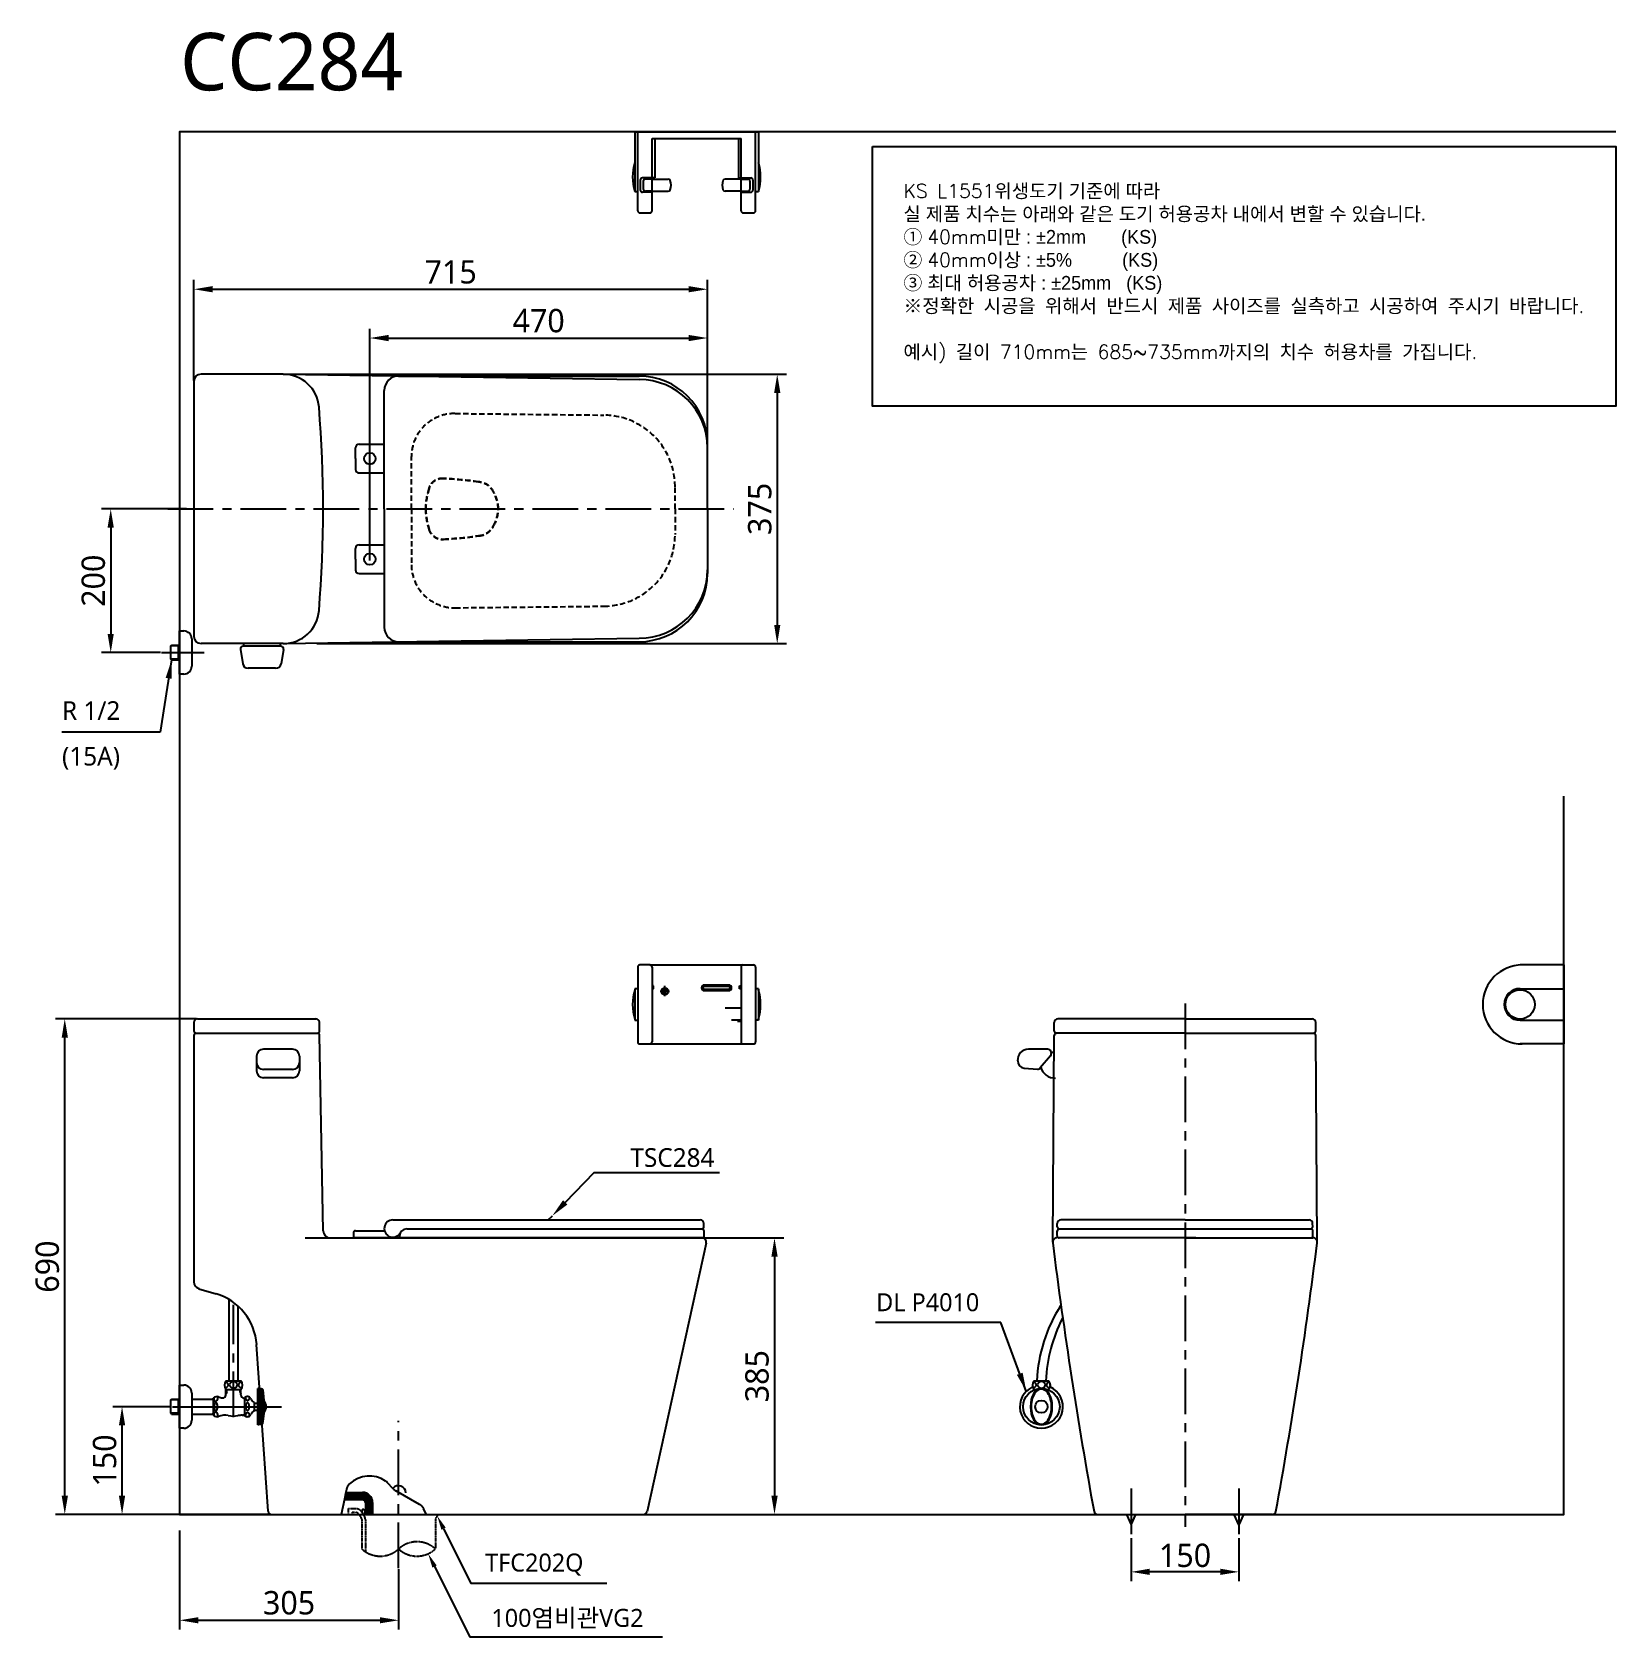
# Model space of a CAD drawing. Header units: millimetres. Extents: x -446 to 1759, y 183 to 2418.
import ezdxf

# ---------------------------------------------------------------- set-up
doc = ezdxf.new("R2010")
doc.units = ezdxf.units.MM
doc.linetypes.add('CENTER', pattern=[50.8, 31.75, -6.35, 6.35, -6.35])
doc.linetypes.add('HIDDEN', pattern=[0.375, 0.25, -0.125])
for name, color, linetype in [('1', 1, 'Continuous'), ('2', 2, 'Continuous'), ('3', 3, 'Continuous'), ('4', 4, 'Continuous'), ('6', 6, 'Continuous'), ('CENTER', 2, 'CENTER'), ('FAUCET', 4, 'Continuous')]:
    doc.layers.add(name, color=color, linetype=linetype)
doc.styles.add('GHS', font='romans', dxfattribs={"bigfont": 'ghs'})
doc.styles.add('ROMANS', font='romans', dxfattribs={"height": 10.144927})
doc.styles.get("Standard").update_dxf_attribs({"font": 'NanumGothic.ttf'})
doc.dimstyles.new('ISO-25', dxfattribs={"dimtxt": 20, "dimasz": 20, "dimexe": 3, "dimexo": 1, "dimgap": 5, "dimtad": 1, "dimtoh": 1, "dimdec": 0, "dimtxsty": 'Standard', "dimcen": 0, "dimclrd": 3, "dimclre": 3, "dimclrt": 2, "dimadec": 0, "dimazin": 0, "dimtfac": 1, "dimtdec": 0, "dimtmove": 0, "dimatfit": 3, "dimfxl": 0, "dimarcsym": 0})

# ---------------------------------------------------------------- blocks, each defined once
blk = doc.blocks.new('*D30')
at = {"layer": '3', "color": 3, "lineweight": -2}
for p, q in [((-240.6, 331.6), (-240.6, 193.4)), ((64.4, 277.7), (64.4, 193.4)), ((-214.6, 206.4), (38.4, 206.4))]:
    blk.add_line(p, q, dxfattribs=at)
at = {"layer": '3', "color": 3}
for points in [[(-214.6, 210.7), (-214.6, 202.1), (-240.6, 206.4)], [(38.4, 210.7), (38.4, 202.1), (64.4, 206.4)]]:
    blk.add_solid(points, dxfattribs=at)
at = {"layer": 'Defpoints', "color": 0}
for p in [(-240.6, 332.9), (64.4, 279), (64.4, 206.4)]:
    blk.add_point(p, dxfattribs=at)
at = {"layer": '3', "color": 2, "insert": (-88.1, 230.6), "char_height": 32.5, "attachment_point": 5}
blk.add_mtext('305', dxfattribs=at)
blk = doc.blocks.new('*D31')
at = {"layer": '1', "color": 3, "lineweight": -2}
for p, q in [((-251.6, 503.8), (-333.6, 503.8)), ((-320.6, 379.8), (-320.6, 477.8)), ((-241.9, 353.8), (-333.6, 353.8))]:
    blk.add_line(p, q, dxfattribs=at)
at = {"layer": '1', "color": 3}
for points in [[(-325, 477.8), (-316.3, 477.8), (-320.6, 503.8)], [(-325, 379.8), (-316.3, 379.8), (-320.6, 353.8)]]:
    blk.add_solid(points, dxfattribs=at)
at = {"layer": 'Defpoints', "color": 0}
for p in [(-320.6, 503.8), (-250.3, 503.8), (-240.6, 353.8)]:
    blk.add_point(p, dxfattribs=at)
at = {"layer": '1', "color": 2, "insert": (-344.8, 428.8), "char_height": 32.5, "attachment_point": 5, "rotation": 90}
blk.add_mtext('150', dxfattribs=at)
blk = doc.blocks.new('*D32')
at = {"layer": '1', "color": 3, "lineweight": -2}
for p, q in [((1084.4, 320.7), (1084.4, 260.8)), ((1234.4, 320.7), (1234.4, 260.8)), ((1208.4, 273.8), (1110.4, 273.8))]:
    blk.add_line(p, q, dxfattribs=at)
at = {"layer": '1', "color": 3}
for points in [[(1110.4, 278.2), (1110.4, 269.5), (1084.4, 273.8)], [(1208.4, 278.2), (1208.4, 269.5), (1234.4, 273.8)]]:
    blk.add_solid(points, dxfattribs=at)
at = {"layer": 'Defpoints', "color": 0}
for p in [(1084.4, 322), (1234.4, 322), (1084.4, 273.8)]:
    blk.add_point(p, dxfattribs=at)
at = {"layer": '1', "color": 2, "insert": (1159.4, 296.6), "char_height": 32.5, "attachment_point": 5}
blk.add_mtext('150', dxfattribs=at)
blk = doc.blocks.new('*D33')
at = {"color": 3, "lineweight": -2}
for p, q in [((-231.1, 1753.8), (-349.4, 1753.8)), ((-336.4, 1727.8), (-336.4, 1579.8)), ((-267.1, 1553.8), (-349.4, 1553.8))]:
    blk.add_line(p, q, dxfattribs=at)
at = {"color": 3}
for points in [[(-340.8, 1727.8), (-332.1, 1727.8), (-336.4, 1753.8)], [(-340.8, 1579.8), (-332.1, 1579.8), (-336.4, 1553.8)]]:
    blk.add_solid(points, dxfattribs=at)
at = {"layer": 'Defpoints', "color": 0}
for p in [(-229.8, 1753.8), (-336.4, 1553.8), (-265.8, 1553.8)]:
    blk.add_point(p, dxfattribs=at)
at = {"color": 2, "insert": (-360.5, 1653.8), "char_height": 32.5, "attachment_point": 5, "rotation": 90}
blk.add_mtext('200', dxfattribs=at)
blk = doc.blocks.new('*X35')
at = {"color": 0}
for p, q in [((1040, 968), (1078.1, 968)), ((1040.2, 969), (1077.7, 969)), ((1040.4, 970), (1077.2, 970)), ((1040.6, 971), (1076.6, 971)), ((1040.8, 972), (1075.8, 972)), ((1041, 973), (1074.9, 973)), ((1041.2, 974), (1073.8, 974)), ((1041.4, 975), (1072.4, 975)), ((1041.6, 976), (1070.5, 976)), ((1041.8, 977), (1066.9, 977)), ((1066, 967), (1078.4, 967)), ((1067.8, 966), (1078.7, 966)), ((1068.5, 965), (1078.9, 965)), ((1068.9, 964), (1079, 964)), ((1069, 963), (1079, 963)), ((1069, 962), (1079, 962)), ((1069, 961), (1079, 961)), ((1069, 960), (1079, 960)), ((1069, 959), (1079, 959)), ((1069, 958), (1079, 958)), ((1069, 957), (1079, 957)), ((1069, 956), (1079, 956)), ((1069, 955), (1079, 955)), ((1069, 954), (1079, 954)), ((1069, 953), (1079, 953)), ((1069, 952), (1079, 952)), ((1069, 951), (1079, 951)), ((1069, 950), (1079, 950)), ((1069, 949), (1079, 949)), ((1069, 948), (1079, 948)), ((1069, 947), (1079, 947))]:
    blk.add_line(p, q, dxfattribs=at)
blk = doc.blocks.new('*D39')
at = {"layer": '3', "color": 3, "lineweight": -2}
for p, q in [((-216.9, 1043.8), (-413.4, 1043.8)), ((-400.4, 379.8), (-400.4, 1017.8)), ((-113.5, 353.8), (-413.4, 353.8))]:
    blk.add_line(p, q, dxfattribs=at)
at = {"layer": '3', "color": 3}
for points in [[(-404.7, 1017.8), (-396, 1017.8), (-400.4, 1043.8)], [(-404.7, 379.8), (-396, 379.8), (-400.4, 353.8)]]:
    blk.add_solid(points, dxfattribs=at)
at = {"layer": 'Defpoints', "color": 0}
for p in [(-400.4, 1043.8), (-215.6, 1043.8), (-112.2, 353.8)]:
    blk.add_point(p, dxfattribs=at)
at = {"layer": '3', "color": 2, "insert": (-424.6, 698.8), "char_height": 32.5, "attachment_point": 5, "rotation": 90}
blk.add_mtext('690', dxfattribs=at)
blk = doc.blocks.new('*D40')
at = {"layer": '3', "color": 3, "lineweight": -2}
for p, q in [((-220.6, 1932.6), (-220.6, 2072.6)), ((-194.6, 2059.6), (468.4, 2059.6)), ((494.4, 1826), (494.4, 2072.6))]:
    blk.add_line(p, q, dxfattribs=at)
at = {"layer": '3', "color": 3}
for points in [[(-194.6, 2064), (-194.6, 2055.3), (-220.6, 2059.6)], [(468.4, 2064), (468.4, 2055.3), (494.4, 2059.6)]]:
    blk.add_solid(points, dxfattribs=at)
at = {"layer": 'Defpoints', "color": 0}
for p in [(494.4, 2059.6), (-220.6, 1931.3), (494.4, 1824.7)]:
    blk.add_point(p, dxfattribs=at)
at = {"layer": '3', "color": 2, "insert": (136.9, 2083.6), "char_height": 32.5, "attachment_point": 5}
blk.add_mtext('715', dxfattribs=at)
blk = doc.blocks.new('*D41')
at = {"layer": '3', "color": 3, "lineweight": -2}
for p, q in [((-94.8, 1941.3), (604.6, 1941.3)), ((591.6, 1915.3), (591.6, 1592.3)), ((-49.3, 1566.3), (604.6, 1566.3))]:
    blk.add_line(p, q, dxfattribs=at)
at = {"layer": '3', "color": 3}
for points in [[(587.3, 1915.3), (596, 1915.3), (591.6, 1941.3)], [(587.3, 1592.3), (596, 1592.3), (591.6, 1566.3)]]:
    blk.add_solid(points, dxfattribs=at)
at = {"layer": 'Defpoints', "color": 0}
for p in [(-96.1, 1941.3), (-50.6, 1566.3), (591.6, 1566.3)]:
    blk.add_point(p, dxfattribs=at)
at = {"layer": '3', "color": 2, "insert": (567.4, 1753.8), "char_height": 32.5, "attachment_point": 5, "rotation": 90}
blk.add_mtext('375', dxfattribs=at)
blk = doc.blocks.new('*D38')
at = {"layer": '3', "color": 3, "lineweight": -2}
for p, q in [((24.4, 1682.1), (24.4, 2004.7)), ((50.4, 1991.7), (468.4, 1991.7)), ((494.4, 1826), (494.4, 2004.7))]:
    blk.add_line(p, q, dxfattribs=at)
at = {"layer": '3', "color": 3}
for points in [[(50.4, 1996), (50.4, 1987.3), (24.4, 1991.7)], [(468.4, 1996), (468.4, 1987.3), (494.4, 1991.7)]]:
    blk.add_solid(points, dxfattribs=at)
at = {"layer": 'Defpoints', "color": 0}
for p in [(494.4, 1991.7), (494.4, 1824.7), (24.4, 1680.8)]:
    blk.add_point(p, dxfattribs=at)
at = {"layer": '3', "color": 2, "insert": (259.4, 2015.7), "char_height": 32.5, "attachment_point": 5}
blk.add_mtext('470', dxfattribs=at)
blk = doc.blocks.new('*D42')
at = {"layer": '3', "color": 3, "lineweight": -2}
for p, q in [((488.2, 738.8), (600.8, 738.8)), ((587.8, 712.8), (587.8, 379.8)), ((406.8, 353.8), (600.8, 353.8))]:
    blk.add_line(p, q, dxfattribs=at)
at = {"layer": '3', "color": 3}
for points in [[(583.5, 712.8), (592.2, 712.8), (587.8, 738.8)], [(583.5, 379.8), (592.2, 379.8), (587.8, 353.8)]]:
    blk.add_solid(points, dxfattribs=at)
at = {"layer": 'Defpoints', "color": 0}
for p in [(486.9, 738.8), (405.5, 353.8), (587.8, 353.8)]:
    blk.add_point(p, dxfattribs=at)
at = {"layer": '3', "color": 2, "insert": (563.6, 546.3), "char_height": 32.5, "attachment_point": 5, "rotation": 90}
blk.add_mtext('385', dxfattribs=at)
blk = doc.blocks.new('*D50')
at = {"color": 3, "lineweight": -2}
for p, q in [((336.3, 829.6), (296.5, 788.3)), ((511.3, 829.6), (336.3, 829.6)), ((272.9, 763.8), (278.5, 769.6))]:
    blk.add_line(p, q, dxfattribs=at)
at = {"color": 3}
blk.add_solid([(293.4, 791.3), (299.6, 785.3), (278.5, 769.6)], dxfattribs=at)
at = {"layer": 'Defpoints', "color": 0}
for p in [(272.9, 763.8), (278.5, 769.6)]:
    blk.add_point(p, dxfattribs=at)
at = {"color": 2, "insert": (445.7, 850.5), "char_height": 32.5, "attachment_point": 5}
blk.add_mtext('{\\H0.8x;TSC284}', dxfattribs=at)

msp = doc.modelspace()

# ---------------------------------------------------------------- linework, layer by layer
at = {"ltscale": 10}
for p, q in [((64.4, 1938.8), (399.4, 1938.8)), ((64.4, 1568.9), (399.4, 1568.9)), ((486.9, 738.8), (1.4, 738.8)), ((65.7, 741.3), (65.7, 738.8)), ((75.7, 751.3), (486.8, 751.3)), ((984.4, 751.3), (1334.4, 751.3))]:
    msp.add_line(p, q, dxfattribs=at)
for p, q in [((44.4, 1753.8), (44.4, 1918.8)), ((4.4, 1823.8), (4.4, 1838.8)), ((9.4, 1843.8), (44.4, 1843.8)), ((4.4, 1823.8), (4.4, 1808.8)), ((9.4, 1803.8), (44.4, 1803.8)), ((44.4, 1753.8), (44.4, 1588.9)), ((4.4, 1683.8), (4.4, 1698.8)), ((9.4, 1703.8), (44.4, 1703.8)), ((4.4, 1683.8), (4.4, 1668.8)), ((9.4, 1663.8), (44.4, 1663.8)), ((56.4, 763.8), (484.5, 763.8)), ((1159.4, 763.8), (986.6, 763.8)), ((1159.4, 763.8), (1332.1, 763.8)), ((1.4, 745.8), (1.4, 738.8)), ((4.4, 748.8), (44.4, 748.8)), ((489.6, 754.4), (489.5, 758.9)), ((489.9, 741.9), (489.8, 748.4)), ((981.2, 741.9), (981.4, 748.4)), ((981.5, 754.4), (981.6, 758.9)), ((1159.4, 738.8), (984.2, 738.8)), ((1159.4, 738.8), (1334.5, 738.8)), ((1337.2, 754.4), (1337.1, 758.9)), ((1337.5, 741.9), (1337.4, 748.4)), ((1077.8, 353.8), (1084.4, 339.5)), ((1084.4, 339.5), (1090.9, 353.8)), ((1234.4, 339.5), (1227.8, 353.8)), ((1240.9, 353.8), (1234.4, 339.5))]:
    msp.add_line(p, q)
at = {"color": 7}
for p, q in [((-9, 384.9), (-11.1, 374.9)), ((-8.3, 388.5), (-9, 384.9)), ((-9, 384.4), (14.2, 384.4)), ((57.4, 389.1), (48.6, 398.3)), ((93.5, 367.7), (60.7, 386.6)), ((-11.1, 374.9), (-15.4, 353.8)), ((-11.1, 374.4), (14.2, 374.4)), ((18.2, 370.4), (18.2, 353.8)), ((28.3, 370.4), (28.3, 353.8)), ((103.4, 353.8), (99.3, 361.7)), ((15.3, 353.8), (18.2, 353.8)), ((18.2, 353.8), (28.3, 353.8)), ((28.3, 353.8), (103.4, 353.8))]:
    msp.add_line(p, q, dxfattribs=at)
at = {"color": 7, "linetype": 'HIDDEN'}
for p, q in [((-5.2, 361.8), (4.4, 361.8)), ((-5.2, 353.8), (-5.2, 361.8)), ((12.5, 357.7), (16.2, 352.5)), ((-0.2, 356.8), (4.4, 356.8)), ((-0.2, 353.8), (-0.2, 356.8)), ((8.4, 354.7), (12.2, 349.6)), ((13.2, 346.6), (13.2, 305.7)), ((18.2, 346.6), (18.2, 301.7)), ((115.7, 346.6), (115.7, 305.7)), ((119.7, 353.8), (116.6, 349.6))]:
    msp.add_line(p, q, dxfattribs=at)
at = {"color": 7, "linetype": 'Continuous'}
for p, q in [((-79.7, 353.8), (173.2, 353.8)), ((173.2, 353.8), (432.9, 353.8))]:
    msp.add_line(p, q, dxfattribs=at)
at = {"color": 7}
msp.add_lwpolyline([(13.6, 356.6, 0.062131), (14.2, 355.3, 0.07536), (15, 354.4, 0.107055), (16, 353.8, 0.149889), (16.8, 353.8, 0.149889), (17.5, 354.3, 0.107055), (18, 355.3, 0.07536), (18.1, 356.5, 0.062131), (17.8, 358, 0.062131), (17.1, 359.3, 0.07536), (16.4, 360.2, 0.107055), (15.3, 360.7, 0.149889), (14.5, 360.7, 0.149889), (13.9, 360.2, 0.107055), (13.4, 359.2, 0.07536), (13.3, 358, 0.062131)], format="xyb", close=True, dxfattribs=at)
at = {"ltscale": 10}
for centre, radius, start, end in [((-96.1, 1891.3), 50, 4.6472, 90), ((-1819.1, 1753.8), 1778.4, 355.4348, 4.5652), ((-96.1, 1616.3), 50, 270, 355.3528), ((64.4, 1588.9), 20, 180, 270), ((56.4, 751.8), 12, 90, 331.4926), ((75.7, 741.3), 10, 90, 180), ((486.6, 754.3), 3, 270, 1.299), ((984.5, 754.3), 3, 178.701, 270), ((1334.2, 754.3), 3, 270, 1.299)]:
    msp.add_arc(centre, radius, start, end, dxfattribs=at)
for centre, radius, start, end in [((64.4, 1918.8), 20, 90, 180), ((399.4, 1843.8), 95, 0, 90), ((9.4, 1838.8), 5, 90, 180), ((9.4, 1808.8), 5, 180, 270), ((9.4, 1698.8), 5, 90, 180), ((9.4, 1668.8), 5, 180, 270), ((399.4, 1663.9), 95, 270, 0), ((484.5, 758.8), 5, 0.8185, 90), ((986.6, 758.8), 5, 90, 179.1815), ((1332.1, 758.8), 5, 0.8185, 90), ((4.4, 745.8), 3, 90, 180), ((486.8, 748.3), 3, 1.299, 90), ((486.9, 741.8), 3, 270, 0.8185), ((984.2, 741.8), 3, 179.1815, 270), ((984.4, 748.3), 3, 90, 178.701), ((1334.4, 748.3), 3, 1.299, 90), ((1334.5, 741.8), 3, 270, 0.8185)]:
    msp.add_arc(centre, radius, start, end)
at = {"color": 7}
for centre, radius, start, end in [((23.6, 367.1), 40.1, 55.7311, 133.1138), ((6.5, 385.4), 15.1, 133.1138, 168.419), ((14.2, 370.4), 14, 0, 90), ((37.7, 387.9), 15.1, 43.9955, 55.7311), ((64.4, 383.8), 10, 0, 141.5378), ((68.3, 399.6), 15.1, 223.9955, 240.0347), ((14.2, 370.4), 4.01, 0, 90), ((86, 354.6), 15.1, 27.7781, 60.0347)]:
    msp.add_arc(centre, radius, start, end, dxfattribs=at)
at = {"color": 7, "linetype": 'HIDDEN'}
for centre, radius, start, end in [((4.4, 351.8), 10, 36.0844, 90), ((4.4, 351.8), 5.02, 36.0844, 90), ((8.1, 346.6), 5.02, 0, 36.0844), ((8.1, 346.6), 10, 0, 36.0844), ((120.7, 346.6), 5.02, 143.9156, 180), ((90, 278), 37.7, 47.2264, 132.7736), ((38.8, 333.4), 37.7, 227.2264, 312.7736), ((90, 333.4), 37.7, 227.2264, 312.7736)]:
    msp.add_arc(centre, radius, start, end, dxfattribs=at)
at = {"layer": '1'}
for p, q in [((-265.8, 1553.8), (-206.5, 1553.8)), ((429.6, 1082.1), (440.7, 1082.1)), ((435, 1075.3), (435, 1089.6)), ((-250.3, 503.8), (-98.8, 503.8))]:
    msp.add_line(p, q, dxfattribs=at)
at = {"layer": '3', "color": 7}
for p, q in [((-220.6, 1931.3), (-220.6, 1576.3)), ((-96.1, 1941.3), (-210.6, 1941.3)), ((-96.1, 1941.3), (399.4, 1933.8)), ((494.4, 1753.8), (494.4, 1843.8)), ((494.4, 1753.8), (494.4, 1824.7)), ((494.4, 1753.8), (494.4, 1668.8)), ((494.4, 1753.8), (494.4, 1663.9)), ((-96.1, 1566.3), (-210.6, 1566.3)), ((-96.1, 1566.3), (399.4, 1573.8)), ((-220.6, 1038.8), (-220.6, 1026.8)), ((-215.6, 1043.8), (-50.8, 1043.8)), ((-45.6, 1026.9), (-45.8, 1039.2)), ((977.4, 1026.8), (977.4, 1038.8)), ((1159.4, 1043.8), (982.4, 1043.8)), ((1159.4, 1043.8), (1336.4, 1043.8)), ((1341.5, 1026.8), (1341.4, 1038.9)), ((-220.6, 1020.8), (-220.6, 677.7)), ((-217.6, 1023.8), (-48.5, 1023.8)), ((-40.7, 748.7), (-45.5, 1020.9)), ((975.2, 732.8), (977.3, 1020.8)), ((1159.4, 1023.8), (980.4, 1023.8)), ((1159.4, 1023.8), (1338.5, 1023.8)), ((1343.6, 732.8), (1341.5, 1020.8)), ((-65.7, 738.8), (486.9, 738.8)), ((1174.4, 738.8), (996.2, 738.8)), ((1159.4, 738.8), (1337.6, 738.8)), ((492.8, 731.5), (410.4, 357.7)), ((-213.5, 668.1), (-189.8, 661.1)), ((-117.2, 358.5), (-133.2, 590.2)), ((-112.2, 353.8), (405.5, 353.8)), ((1037.6, 353.8), (1159.4, 353.8)), ((1281.1, 353.8), (1159.4, 353.8))]:
    msp.add_line(p, q, dxfattribs=at)
at = {"layer": '3', "color": 2, "linetype": 'HIDDEN', "ltscale": 30}
for p, q in [((143, 1886.6), (350.4, 1884.4)), ((82.3, 1753.8), (82.3, 1826.6)), ((449.4, 1753.8), (449.4, 1784.4)), ((82.3, 1753.8), (82.3, 1676.1)), ((449.4, 1753.8), (449.4, 1718.3)), ((143, 1616.1), (350.4, 1618.3))]:
    msp.add_line(p, q, dxfattribs=at)
at = {"layer": '3'}
msp.add_lwpolyline([(724.3, 2258.2), (1759.4, 2258.2), (1759.4, 1896.8), (724.3, 1896.8)], close=True, dxfattribs=at)
for points in [[(127.1, 333.8), (164.8, 258.1), (354.5, 258.1)], [(114.5, 281.1), (163.6, 183.3), (432, 183.3)]]:
    msp.add_lwpolyline(points, dxfattribs=at)
at = {"layer": '3', "color": 7}
for centre in [(24.4, 1823.8), (24.4, 1683.8)]:
    msp.add_circle(centre, 8, dxfattribs=at)
for centre, radius, start, end in [((-210.6, 1931.3), 10, 90, 180), ((399.4, 1838.8), 95, 0, 90), ((399.4, 1668.8), 95, 270, 0), ((-210.6, 1576.3), 10, 180, 270), ((-215.6, 1038.8), 5, 90, 180), ((-50.8, 1038.8), 5, 4.4331, 90), ((982.4, 1038.8), 5, 90, 180), ((1336.4, 1038.8), 5, 0.4, 90), ((-217.6, 1026.8), 3, 180, 270), ((-217.6, 1020.8), 3, 90, 180), ((-48.6, 1026.8), 3, 270, 0.7181), ((-48.5, 1020.8), 3, 0.9922, 90), ((980.3, 1020.8), 3, 90, 179.5754), ((980.4, 1026.8), 3, 180, 270), ((1338.5, 1026.8), 3, 270, 0.4), ((1338.5, 1020.8), 3, 0.4, 90), ((-30.7, 748.8), 10, 180.8602, 270), ((486.9, 732.8), 6, 347.4038, 90), ((981.2, 732.8), 6, 90, 187.2377), ((1337.6, 732.8), 6, 352.7623, 90), ((7726.3, 1578), 6803.9, 187.14228, 190.33043), ((-5407.6, 1578), 6803.9, 349.66957, 352.85772), ((-210.6, 677.7), 10, 180, 253.3436), ((-212.6, 584.8), 79.6, 3.906, 73.3436), ((-112.2, 358.8), 5, 183.957, 270), ((405.5, 358.8), 5, 270, 347.4038), ((1037.6, 358.8), 5, 190.468, 270), ((1281.1, 358.8), 5, 270, 349.532)]:
    msp.add_arc(centre, radius, start, end, dxfattribs=at)
at = {"layer": '3', "color": 2, "linetype": 'HIDDEN', "ltscale": 30}
for centre, radius, start, end in [((142.3, 1826.6), 60, 89.3839, 180), ((349.4, 1784.4), 100, 0, 89.3839), ((349.4, 1718.3), 100, 270.6161, 0), ((142.3, 1676.1), 60, 180, 270.6161)]:
    msp.add_arc(centre, radius, start, end, dxfattribs=at)
at = {"layer": '3', "color": 2, "linetype": 'HIDDEN', "lineweight": 30, "ltscale": 30}
for centre, radius, start, end in [((125.8, 1776.3), 20, 87.2515, 162.1812), ((102.7, 1293.3), 503.5, 81.6678, 87.2515), ((173.9, 1766.6), 25, 24.7163, 85.9531), ((195.9, 1753.8), 93.5, 162.1812, 179.9911), ((157.3, 1753.7), 45.7, 0.0984, 30.7175), ((195.9, 1753.8), 93.5, 180.0089, 197.8188), ((157.3, 1753.9), 45.7, 329.2825, 359.9016), ((125.8, 1731.3), 20, 197.8188, 272.7485), ((173.9, 1741), 25, 274.0469, 335.2837), ((102.7, 2214.3), 503.5, 272.7485, 278.3322)]:
    msp.add_arc(centre, radius, start, end, dxfattribs=at)
at = {"layer": '3'}
for points in [[(130.1, 335.3), (118.2, 351.7), (124.1, 332.3)], [(117.5, 282.6), (105.6, 299), (111.5, 279.6)]]:
    msp.add_solid(points, dxfattribs=at)
at = {"layer": '4'}
for p, q in [((393.4, 2278.9), (565.4, 2278.9)), ((393.4, 2278.9), (393.4, 2195.9)), ((397.4, 2168.9), (397.4, 2278.9)), ((417.4, 2269.6), (541.4, 2269.6)), ((417.4, 2168.9), (417.4, 2269.6)), ((421.1, 2269.6), (421.1, 2214.6)), ((537.6, 2269.6), (537.6, 2214.6)), ((541.4, 2168.9), (541.4, 2269.6)), ((561.4, 2168.9), (561.4, 2278.9)), ((565.4, 2278.9), (565.4, 2195.9)), ((417.4, 2214.6), (404, 2214.6)), ((417.4, 2213.1), (408, 2213.1)), ((421.1, 2214.6), (417.4, 2214.6)), ((417.4, 2213.1), (439.8, 2213.1)), ((541.4, 2213.1), (518.9, 2213.1)), ((537.6, 2214.6), (541.4, 2214.6)), ((541.4, 2214.6), (554.7, 2214.6)), ((541.4, 2213.1), (550.7, 2213.1)), ((393.4, 2195.9), (397.4, 2195.9)), ((401, 2211.6), (401, 2197.6)), ((417.4, 2194.6), (404, 2194.6)), ((405, 2210.1), (405, 2199.1)), ((417.4, 2196.1), (408, 2196.1)), ((417.4, 2196.1), (439.8, 2196.1)), ((541.4, 2196.1), (518.9, 2196.1)), ((541.4, 2196.1), (550.7, 2196.1)), ((541.4, 2194.6), (554.7, 2194.6)), ((553.7, 2210.1), (553.7, 2199.1)), ((557.7, 2211.6), (557.7, 2197.6)), ((561.4, 2195.9), (565.4, 2195.9)), ((400.4, 2165.9), (414.4, 2165.9)), ((544.4, 2165.9), (558.4, 2165.9)), ((-252.6, 1563.1), (-251.6, 1564.1)), ((-251.6, 1564.1), (-240.6, 1564.1)), ((-242.1, 1543.6), (-242.1, 1564.1)), ((-242.1, 1563.1), (-241.1, 1564.1)), ((-240.6, 1583.8), (-234.6, 1583.8)), ((-240.6, 1523.8), (-240.6, 1583.8)), ((-223.5, 1572.8), (-223.5, 1534.8)), ((-242.1, 1563.1), (-252.6, 1563.1)), ((-251.6, 1543.6), (-252.6, 1544.6)), ((-242.1, 1544.6), (-252.6, 1544.6)), ((-252.5, 1544.6), (-252.5, 1563.1)), ((-251.6, 1543.6), (-240.6, 1543.6)), ((-241.1, 1543.6), (-242.1, 1544.6)), ((-240.6, 1563.5), (-240.6, 1544.2)), ((-234.6, 1523.8), (-240.6, 1523.8)), ((414.4, 1118.8), (400.4, 1118.8)), ((414.4, 1118.8), (544.4, 1118.8)), ((544.4, 1118.8), (558.4, 1118.8)), ((1686.9, 1118.8), (1625.9, 1118.8)), ((1686.9, 1118.8), (1686.9, 1008.8)), ((397.4, 1115.8), (397.4, 1011.8)), ((417.4, 1115.8), (417.4, 1011.8)), ((541.4, 1115.8), (541.4, 1011.8)), ((561.4, 1115.8), (561.4, 1011.8)), ((393.4, 1085.8), (393.4, 1041.8)), ((397.4, 1085.8), (393.4, 1085.8)), ((419.5, 1089.8), (417.4, 1089.8)), ((417.4, 1085.8), (419.5, 1085.8)), ((419.5, 1085.8), (419.5, 1089.8)), ((539.3, 1089.8), (541.4, 1089.8)), ((539.3, 1085.8), (539.3, 1089.8)), ((541.4, 1085.8), (539.3, 1085.8)), ((565.4, 1085.8), (561.4, 1085.8)), ((565.4, 1085.8), (565.4, 1041.8)), ((1625.9, 1085.8), (1686.9, 1085.8)), ((541.4, 1058.8), (518.9, 1058.8)), ((393.4, 1041.8), (397.4, 1041.8)), ((541.4, 1041.8), (527.9, 1041.8)), ((541.4, 1040.3), (536.5, 1040.3)), ((565.4, 1041.8), (561.4, 1041.8)), ((1625.9, 1041.8), (1686.9, 1041.8)), ((400.4, 1008.8), (544.4, 1008.8)), ((544.4, 1008.8), (558.4, 1008.8)), ((1686.9, 1008.8), (1625.9, 1008.8)), ((-172, 653.2), (-172, 539.8)), ((-159.3, 643.9), (-159.3, 539.8)), ((-176.1, 539.8), (-172, 539.8)), ((-172, 539.8), (-155.1, 539.8)), ((948.9, 539.8), (953, 539.8)), ((953, 539.8), (969.9, 539.8)), ((-252.6, 513.1), (-251.6, 514.1)), ((-251.6, 514.1), (-240.6, 514.1)), ((-242.1, 493.6), (-242.1, 514.1)), ((-242.1, 513.1), (-241.1, 514.1)), ((-240.6, 473.8), (-240.6, 533.8)), ((-240.6, 533.8), (-234.6, 533.8)), ((-223.6, 522.8), (-223.6, 484.8)), ((-223.6, 514.1), (-193.6, 514.1)), ((-193.6, 513.1), (-193.6, 515.8)), ((-176.1, 527.8), (-155.1, 527.8)), ((-176.1, 519.9), (-176.1, 527.8)), ((-176.1, 523.8), (-174.9, 523.8)), ((-174.9, 523.8), (-176.1, 521.7)), ((-174.9, 523.8), (-174.9, 527.8)), ((-156.4, 523.8), (-156.4, 527.8)), ((-156.4, 523.8), (-155.1, 523.8)), ((-156.4, 523.8), (-155.1, 521.7)), ((-155.1, 520.3), (-155.1, 527.8)), ((-150.6, 515.1), (-151.9, 516)), ((-150.6, 515.8), (-149.7, 515.8)), ((-150.6, 515.1), (-150.6, 515.8)), ((-150.6, 515.1), (-149.7, 515.1)), ((-149.7, 515.8), (-149.7, 516.5)), ((-149.7, 491.8), (-149.7, 515.8)), ((-141.6, 515.1), (-141.1, 514.2)), ((-130.1, 529.3), (-131.6, 529.3)), ((-131.6, 528.3), (-131.6, 529.3)), ((-131.6, 503.8), (-131.6, 528.3)), ((-130.1, 529.1), (-130.1, 529.3)), ((-130.1, 529.1), (-130.1, 503.8)), ((-126.6, 528.4), (-130.1, 528.4)), ((-126.6, 527.4), (-130.1, 527.4)), ((-126.6, 526.4), (-130.1, 526.4)), ((-126.6, 525.4), (-130.1, 525.4)), ((-126.6, 524.4), (-130.1, 524.4)), ((-126.6, 523.4), (-130.1, 523.4)), ((-126.6, 522.4), (-130.1, 522.4)), ((-126.6, 521.4), (-130.1, 521.4)), ((-126.6, 520.4), (-130.1, 520.4)), ((-126.6, 519.4), (-130.1, 519.4)), ((-126.6, 518.4), (-130.1, 518.4)), ((-126.6, 517.4), (-130.1, 517.4)), ((-126.6, 516.4), (-130.1, 516.4)), ((-126.6, 515.4), (-130.1, 515.4)), ((-126.6, 514.4), (-130.1, 514.4)), ((-126.6, 528.8), (-129.8, 528.8)), ((-126.1, 528.3), (-126.6, 528.8)), ((-126.6, 528.8), (-126.6, 503.8)), ((-125.3, 528.3), (-126.1, 528.3)), ((-126.1, 528.3), (-126.1, 503.8)), ((-124.7, 527.8), (-124.7, 503.8)), ((948.9, 527.1), (948.9, 527.8)), ((948.9, 527.8), (950.7, 527.8)), ((950.1, 527.6), (950.1, 527.8)), ((968, 527.8), (969.9, 527.8)), ((968.6, 527.6), (968.6, 527.8)), ((969.9, 527.1), (969.9, 527.8)), ((-242.1, 513.1), (-252.6, 513.1)), ((-242.1, 494.6), (-252.6, 494.6)), ((-251.6, 493.6), (-252.6, 494.6)), ((-252.5, 494.6), (-252.5, 513.1)), ((-251.6, 493.6), (-240.6, 493.6)), ((-241.1, 493.6), (-242.1, 494.6)), ((-240.6, 513.5), (-240.6, 494.2)), ((-223.6, 493.6), (-193.6, 493.6)), ((-193.6, 513.1), (-193.6, 494.6)), ((-193.6, 491.8), (-193.6, 494.6)), ((-193.6, 493.6), (-193.6, 493.4)), ((-193.6, 491.8), (-193.6, 493.4)), ((-153.3, 491.8), (-149.7, 491.8)), ((-150.6, 492.6), (-151.9, 491.8)), ((-150.6, 492.6), (-149.7, 492.6)), ((-150.6, 491.8), (-150.6, 492.6)), ((-149.7, 491.1), (-149.7, 491.8)), ((-141.6, 492.5), (-141.1, 493.5)), ((-136.7, 509.6), (-136.7, 508.6)), ((-136.7, 508.6), (-136.7, 499.1)), ((-136.7, 508.6), (-131.6, 508.6)), ((-136.7, 499.1), (-131.6, 499.1)), ((-136.7, 498.1), (-136.7, 499.1)), ((-131.6, 478.3), (-131.6, 503.8)), ((-126.6, 513.4), (-130.1, 513.4)), ((-126.6, 512.4), (-130.1, 512.4)), ((-126.6, 511.4), (-130.1, 511.4)), ((-126.6, 510.4), (-130.1, 510.4)), ((-126.6, 509.4), (-130.1, 509.4)), ((-126.6, 508.4), (-130.1, 508.4)), ((-126.6, 507.4), (-130.1, 507.4)), ((-126.6, 506.4), (-130.1, 506.4)), ((-126.6, 505.4), (-130.1, 505.4)), ((-126.6, 504.4), (-130.1, 504.4)), ((-130.1, 478.5), (-130.1, 503.8)), ((-126.6, 503.2), (-130.1, 503.2)), ((-126.6, 502.2), (-130.1, 502.2)), ((-126.6, 501.2), (-130.1, 501.2)), ((-126.6, 500.2), (-130.1, 500.2)), ((-126.6, 499.2), (-130.1, 499.2)), ((-126.6, 498.2), (-130.1, 498.2)), ((-126.6, 497.2), (-130.1, 497.2)), ((-126.6, 496.2), (-130.1, 496.2)), ((-126.6, 495.2), (-130.1, 495.2)), ((-126.6, 494.2), (-130.1, 494.2)), ((-126.6, 493.2), (-130.1, 493.2)), ((-126.6, 492.2), (-130.1, 492.2)), ((-126.6, 478.8), (-126.6, 503.8)), ((-126.1, 479.3), (-126.1, 503.8)), ((-124.7, 479.8), (-124.7, 503.8)), ((-234.6, 473.8), (-240.6, 473.8)), ((-130.1, 478.3), (-131.6, 478.3)), ((-126.6, 491.2), (-130.1, 491.2)), ((-126.6, 490.2), (-130.1, 490.2)), ((-126.6, 489.2), (-130.1, 489.2)), ((-126.6, 488.2), (-130.1, 488.2)), ((-126.6, 487.2), (-130.1, 487.2)), ((-126.6, 486.2), (-130.1, 486.2)), ((-126.6, 485.2), (-130.1, 485.2)), ((-126.6, 484.2), (-130.1, 484.2)), ((-126.6, 483.2), (-130.1, 483.2)), ((-126.6, 482.2), (-130.1, 482.2)), ((-126.6, 481.2), (-130.1, 481.2)), ((-126.6, 480.2), (-130.1, 480.2)), ((-126.6, 479.2), (-130.1, 479.2)), ((-130.1, 478.3), (-130.1, 478.5)), ((-126.6, 478.8), (-129.8, 478.8)), ((-126.1, 479.3), (-126.6, 478.8)), ((-125.3, 479.3), (-126.1, 479.3))]:
    msp.add_line(p, q, dxfattribs=at)
for points in [[(524.2, 1083.1, 1), (524.2, 1090.9), (490, 1090.9, 1), (490, 1083.1)], [(524.2, 1085.1, 1), (524.2, 1088.9), (490, 1088.9, 1), (490, 1085.1)]]:
    msp.add_lwpolyline(points, format="xyb", close=True, dxfattribs=at)
for centre, radius in [((435, 1082.1), 5), ((435, 1082.1), 2.5), ((1625.9, 1063.8), 20.4), ((959.4, 503.8), 25.5), ((959.4, 503.8), 8.62)]:
    msp.add_circle(centre, radius, dxfattribs=at)
for centre, radius, start, end in [((458.5, 2215.9), 68.2, 162.9409, 197.0591), ((500.2, 2215.9), 68.2, 342.9409, 17.0591), ((404, 2211.6), 3, 90, 180), ((408, 2210.1), 3, 90, 180), ((439.8, 2210.1), 3, 20.743, 90), ((518.9, 2210.1), 3, 90, 159.257), ((550.7, 2210.1), 3, 0, 90), ((554.7, 2211.6), 3, 0, 90), ((404, 2197.6), 3, 180, 270), ((408, 2199.1), 3, 180, 270), ((439.8, 2199.1), 3, 270, 339.257), ((425.3, 2204.6), 18.5, 339.257, 20.743), ((533.4, 2204.6), 18.5, 159.257, 200.743), ((518.9, 2199.1), 3, 200.743, 270), ((550.7, 2199.1), 3, 270, 0), ((554.7, 2197.6), 3, 270, 0), ((400.4, 2168.9), 3, 180, 270), ((414.4, 2168.9), 3, 270, 0), ((544.4, 2168.9), 3, 180, 270), ((558.4, 2168.9), 3, 270, 0), ((-234.6, 1572.8), 11, 89.3526, 90), ((-234.5, 1572.8), 11, 0, 90), ((-234.6, 1534.8), 11, 270, 270.6474), ((-234.5, 1534.8), 11, 270, 0), ((400.4, 1115.8), 3, 90, 180), ((414.4, 1115.8), 3, 0, 90), ((544.4, 1115.8), 3, 90, 180), ((558.4, 1115.8), 3, 0, 90), ((1628.9, 1063.8), 55, 90, 270), ((458.5, 1063.8), 68.2, 162.9409, 197.0591), ((500.2, 1063.8), 68.2, 342.9409, 17.0591), ((1625.9, 1063.8), 22, 90, 270), ((400.4, 1011.8), 3, 180, 270), ((414.4, 1011.8), 3, 270, 0), ((544.4, 1011.8), 3, 180, 270), ((558.4, 1011.8), 3, 270, 0), ((1165.4, 530.2), 212.6, 147.4347, 177.4008), ((1178.1, 530.2), 212.6, 152.9624, 177.4008), ((-168.1, 533.8), 10, 143.1301, 216.8699), ((-163.1, 533.8), 10, 323.1301, 36.8699), ((956.9, 533.8), 10, 143.1301, 216.8699), ((961.9, 533.8), 10, 323.1301, 36.8699), ((-234.6, 522.8), 11, 0, 90), ((-188.7, 510.8), 7, 69.0339, 134.5129), ((-177.3, 540.6), 24.8, 249.0339, 262.2883), ((-180.1, 519.9), 4, 262.2883, 0), ((-150.6, 520.3), 4.5, 180, 270), ((-146.2, 512.5), 5.36, 30, 130.4306), ((-128.9, 521.2), 14, 210, 236.1902), ((-129.8, 529.1), 0.3, 180, 270), ((-125.3, 527.6), 0.7, 9.4934, 90), ((-267.6, 503.8), 145, 1.9431, 9.4934), ((959.4, 503.8), 30, 113.9173, 66.0827), ((-188.7, 496.8), 7, 225.5, 290.9661), ((-177.3, 467.1), 24.8, 79.2627, 110.9661), ((-153.3, 453.8), 38, 90, 99.3048), ((-146.2, 495.2), 5.36, 229.5694, 330), ((-128.9, 486.5), 14, 123.8098, 150), ((-267.6, 503.8), 145, 350.5066, 1.9431), ((-133.9, 503.8), 14, 0.2473, 38.2141), ((-133.9, 503.9), 14, 321.7859, 359.7527), ((-234.6, 484.8), 11, 270, 0), ((-165.6, 528.8), 38, 259.2627, 279.3048), ((-129.8, 478.5), 0.3, 90, 180), ((-125.3, 480), 0.7, 270, 350.5066)]:
    msp.add_arc(centre, radius, start, end, dxfattribs=at)
at = {"layer": '4', "extrusion": (0, 0, -1)}
for centre, major_axis, ratio, start_param, end_param in [((-178.3, 534.1), (-5.23, 0), 0.866391, 1.824119, 4.49897), ((-152.9, 534.1), (-5.23, 0), 0.866391, 4.942097, 7.58465), ((946.7, 534.1), (-5.23, 0), 0.866391, 1.824119, 4.49897), ((972.1, 534.1), (-5.23, 0), 0.866391, 4.942097, 7.58465), ((-190.1, 516.3), (0, -5.22), 0.46009, 4.433611, 7.934688), ((-146, 517.4), (0, -5.4), 0.478204, 4.79078, 7.834251), ((-190.1, 491.4), (0, -5.22), 0.46009, 1.472186, 5.009627), ((-146, 490.5), (0, -5.4), 0.478204, 1.540108, 4.68362)]:
    msp.add_ellipse(centre, major_axis=major_axis, ratio=ratio, start_param=start_param, end_param=end_param, dxfattribs=at)
for centre, major_axis, ratio in [((-165.6, 534.1), (-5.23, 0), 0.866391), ((959.4, 534.1), (-5.23, 0), 0.866391), ((959.4, 503.8), (0, 25.5), 0.596529), ((-190.1, 503.8), (0, -5.22), 0.46009), ((-146, 503.8), (0, -5.4), 0.478204)]:
    msp.add_ellipse(centre, major_axis=major_axis, ratio=ratio, dxfattribs=at)
at = {"layer": '4'}
msp.add_open_spline([(959.4, 528.3), (961.4, 528.3), (963.5, 527.5), (967.4, 524.3), (969.2, 521.8), (971.9, 515.8), (972.9, 512.2), (973.7, 504.7), (973.6, 500.8), (972.4, 493.4), (971.3, 490), (968.3, 484.4), (966.4, 482.3), (962.4, 479.6), (960.3, 479.1), (956.1, 479.7), (954, 480.8), (950.3, 484.7), (948.6, 487.4), (946.2, 493.8), (945.5, 497.5), (945, 505.1), (945.3, 509), (946.9, 516.2), (948.2, 519.4), (951.5, 524.5), (953.4, 526.4), (956.8, 528), (958.1, 528.3), (959.4, 528.3)], degree=3, knots=[0, 0, 0, 0, 0.46111, 0.46111, 0.922219, 0.922219, 1.383329, 1.383329, 1.844439, 1.844439, 2.305549, 2.305549, 2.766658, 2.766658, 3.227768, 3.227768, 3.688878, 3.688878, 4.149988, 4.149988, 4.611097, 4.611097, 5.072207, 5.072207, 5.533317, 5.533317, 5.994427, 5.994427, 6.283185, 6.283185, 6.283185, 6.283185], dxfattribs=at)
at = {"layer": '6'}
msp.add_lwpolyline([(1759.4, 2278.9), (-240.6, 2278.9), (-240.6, 353.8), (1686.9, 353.8), (1686.9, 1353.8)], dxfattribs=at)
at = {"layer": 'CENTER', "color": 2, "linetype": 'CENTER', "ltscale": 2}
for p, q in [((-257.1, 1753.8), (530.9, 1753.8)), ((1159.4, 1065), (1159.4, 336.7)), ((-165.6, 489.1), (-165.6, 645.7)), ((64.4, 279), (64.4, 484.3)), ((1084.4, 389.8), (1084.4, 303.5)), ((1234.4, 389.8), (1234.4, 303.5))]:
    msp.add_line(p, q, dxfattribs=at)
at = {"layer": 'Defpoints', "color": 7, "linetype": 'ByBlock'}
msp.add_point((-11.1, 374.4), dxfattribs=at)
at = {"layer": 'FAUCET', "color": 4}
for p, q in [((-151.6, 1565.2), (-151.6, 1562.6)), ((-100.3, 1565.2), (-100.3, 1562.6)), ((-155.9, 1558.1), (-152.6, 1538.3)), ((-99.7, 1562.6), (-152.1, 1562.6)), ((-95.9, 1558.1), (-99.2, 1538.3)), ((-106.8, 1531.9), (-145, 1531.9)), ((972.1, 992.3), (957.8, 975.5)), ((973.2, 996.8), (973.2, 995.4)), ((977.2, 996.8), (973.2, 996.8)), ((935.6, 975.2), (954, 973.8))]:
    msp.add_line(p, q, dxfattribs=at)
at = {"layer": 'FAUCET'}
for p, q in [((-133.5, 991.6), (-133.5, 971.6)), ((-83.5, 1001.6), (-123.5, 1001.6)), ((-73.5, 991.6), (-73.5, 971.6)), ((968.6, 1001.6), (941.4, 1001.6)), ((-83.5, 973.2), (-123.5, 973.2)), ((-83.5, 961.6), (-123.5, 961.6))]:
    msp.add_line(p, q, dxfattribs=at)
at = {"layer": 'FAUCET', "color": 4}
for centre, radius, start, end in [((-152.1, 1558.8), 3.84, 90, 189.4623), ((-99.7, 1558.8), 3.84, 350.5377, 90), ((-145, 1539.5), 7.69, 189.4623, 270), ((-106.8, 1539.5), 7.69, 270, 350.5377), ((936.4, 985.2), 10, 180, 265.6127), ((968.4, 996.8), 4.78, 0, 92.6026), ((968.4, 995.4), 4.78, 319.7636, 0), ((954.2, 978.6), 4.78, 267.3974, 319.7636), ((978.2, 981.9), 20.5, 195.872, 271.8554)]:
    msp.add_arc(centre, radius, start, end, dxfattribs=at)
at = {"layer": 'FAUCET'}
for centre, radius, start, end in [((-123.5, 991.6), 10, 90, 180), ((-123.5, 983.2), 10, 180, 270), ((-83.5, 991.6), 10, 0, 90), ((-83.5, 983.2), 10, 270, 0), ((941.4, 986.5), 15.1, 90.1449, 184.8496), ((-123.5, 971.6), 10, 180, 270), ((-83.5, 971.6), 10, 270, 0)]:
    msp.add_arc(centre, radius, start, end, dxfattribs=at)

# ---------------------------------------------------------------- block references
at = {"color": 7, "xscale": 1.003562326168321, "yscale": 1.003562326168321, "zscale": 1.003562326168321}
msp.add_blockref('*X35', (-1054.6, -596.2), dxfattribs=at)

# ---------------------------------------------------------------- texts
at = {"insert": (-239.8, 2416.5), "char_height": 80, "width": 456.6, "attachment_point": 1, "style": 'GHS'}
msp.add_mtext('{\\fNanumGothic|b0|i0|c0|p50;CC\\fNanumGothic|b0|i0|c129|p50;284}', dxfattribs=at)
at = {"layer": '2'}
for s, p in [('R 1/2', (-404.2, 1460)), ('(15A)', (-404.2, 1396.5))]:
    msp.add_text(s, height=26, dxfattribs=at).set_placement(p)
at = {"layer": '2', "attachment_point": 4}
for s, insert, char_height, style in [('{\\Fromans|c129;KS L1551\\fGulim|b0|i0|c129|p50;위생도기 기준에 따라 \\P실 제품 치수는 아래와 같은 도기 허용공차 내에서 변할 수 있습니다. \\Fromans|c129;\\P\\fGulim|b0|i0|c129|p50;① \\Fromans|c129;40mm\\fGulim|b0|i0|c129|p50;미만 : ±2mm       (KS)\\Fromans|c129; \\P\\fGulim|b0|i0|c129|p50;② \\Fromans|c129;40mm\\fGulim|b0|i0|c129|p50;이상 : ±5%          (KS)\\Fromans|c129;\\P\\fGulim|b0|i0|c129|p50;③ 최대 허용공차 : ±25mm   (KS)}\\P※정확한 시공을 위해서 반드시 제품 사이즈를 실측하고 시공하여 주시기 바랍니다.\\P\\P예시) 길이 710mm는 685~735mm까지의 치수 허용차를 가집니다.', (767.4, 2081.3), 19.2, 'ROMANS'), ('{\\fNanumGothic|b0|i0|c129|p50;DL P4010}', (729.4, 649), 25, 'GHS'), ('{\\fNanumGothic|b0|i0|c129|p50;T\\fNanumGothic|b0|i0|c0|p50;FC202\\fNanumGothic|b0|i0|c129|p50;Q}', (184.9, 283.8), 25, 'ROMANS'), ('{\\fNanumGothic|b0|i0|c129|p50;100염비관VG2}', (193.6, 208.4), 25, 'ROMANS')]:
    msp.add_mtext(s, dxfattribs=dict(at, insert=insert, char_height=char_height, style=style))

# ---------------------------------------------------------------- dimensions: what is measured, and where the dimension line sits
dim = msp.add_linear_dim(base=(-336.4, 1553.8), p1=(-229.8, 1753.8), p2=(-265.8, 1553.8), angle=90, dimstyle='ISO-25', override={"dimscale": 1.3, "dimtxt": 25, "dimexe": 10, "dimarcsym": 1})
dim.commit()
dim.dimension.update_dxf_attribs({"geometry": '*D33', "text_midpoint": (-360.5, 1653.8)})
at = {"color": 7}
dim = msp.add_radius_dim(center=(272.9, 763.8), mpoint=(278.5, 769.6), text='{\\H0.8x;TSC284}', dimstyle='ISO-25', override={"dimscale": 1.3, "dimtxt": 25, "dimexe": 10, "dimarcsym": 1}, dxfattribs=at)
dim.commit()
dim.dimension.update_dxf_attribs({"geometry": '*D50', "text_midpoint": (445.7, 829.6), "dimtype": 164})
at = {"layer": '1'}
dim = msp.add_linear_dim(base=(-320.6, 503.8), p1=(-240.6, 353.8), p2=(-250.3, 503.8), angle=90, dimstyle='ISO-25', override={"dimscale": 1.3, "dimtxt": 25, "dimexe": 10, "dimarcsym": 1}, dxfattribs=at)
dim.commit()
dim.dimension.update_dxf_attribs({"geometry": '*D31', "text_midpoint": (-344.8, 428.8)})
dim = msp.add_linear_dim(base=(1084.4, 273.8), p1=(1234.4, 322), p2=(1084.4, 322), dimstyle='ISO-25', override={"dimscale": 1.3, "dimtxt": 25, "dimexe": 10, "dimarcsym": 1}, dxfattribs=at)
dim.commit()
dim.dimension.update_dxf_attribs({"geometry": '*D32', "text_midpoint": (1159.4, 296.6)})
at = {"layer": '3', "color": 7}
for base, p1, picture, middle in [((494.4, 2059.6), (-220.6, 1931.3), '*D40', (136.9, 2083.6)), ((494.4, 1991.7), (24.4, 1680.8), '*D38', (259.4, 2015.7))]:
    dim = msp.add_linear_dim(base=base, p1=p1, p2=(494.4, 1824.7), dimstyle='ISO-25', override={"dimscale": 1.3, "dimtxt": 25, "dimexe": 10, "dimarcsym": 1}, dxfattribs=at)
    dim.commit()
    dim.dimension.update_dxf_attribs({"geometry": picture, "text_midpoint": middle})
for base, p1, p2, picture, middle in [((591.6, 1566.3), (-96.1, 1941.3), (-50.6, 1566.3), '*D41', (567.4, 1753.8)), ((-400.4, 1043.8), (-112.2, 353.8), (-215.6, 1043.8), '*D39', (-424.6, 698.8)), ((587.8, 353.8), (486.9, 738.8), (405.5, 353.8), '*D42', (563.6, 546.3))]:
    dim = msp.add_linear_dim(base=base, p1=p1, p2=p2, angle=90, dimstyle='ISO-25', override={"dimscale": 1.3, "dimtxt": 25, "dimexe": 10, "dimarcsym": 1}, dxfattribs=at)
    dim.commit()
    dim.dimension.update_dxf_attribs({"geometry": picture, "text_midpoint": middle})
at = {"layer": '3'}
dim = msp.add_linear_dim(base=(64.4, 206.4), p1=(-240.6, 332.9), p2=(64.4, 279), text='305', dimstyle='ISO-25', override={"dimscale": 1.3, "dimtxt": 25, "dimexe": 10, "dimarcsym": 1}, dxfattribs=at)
dim.commit()
dim.dimension.update_dxf_attribs({"geometry": '*D30', "text_midpoint": (-88.1, 230.6)})

# ---------------------------------------------------------------- leaders
for points in [[(-251.6, 1543.6), (-267.4, 1442.7), (-404.5, 1442.7)], [(938.4, 525.3), (902.8, 620.8), (728.5, 620.8)]]:
    msp.add_leader(points, dimstyle='ISO-25', override={"dimscale": 1.3, "dimgap": 5, "dimtad": 0, "dimarcsym": 1})

doc.saveas('drawing.dxf')
